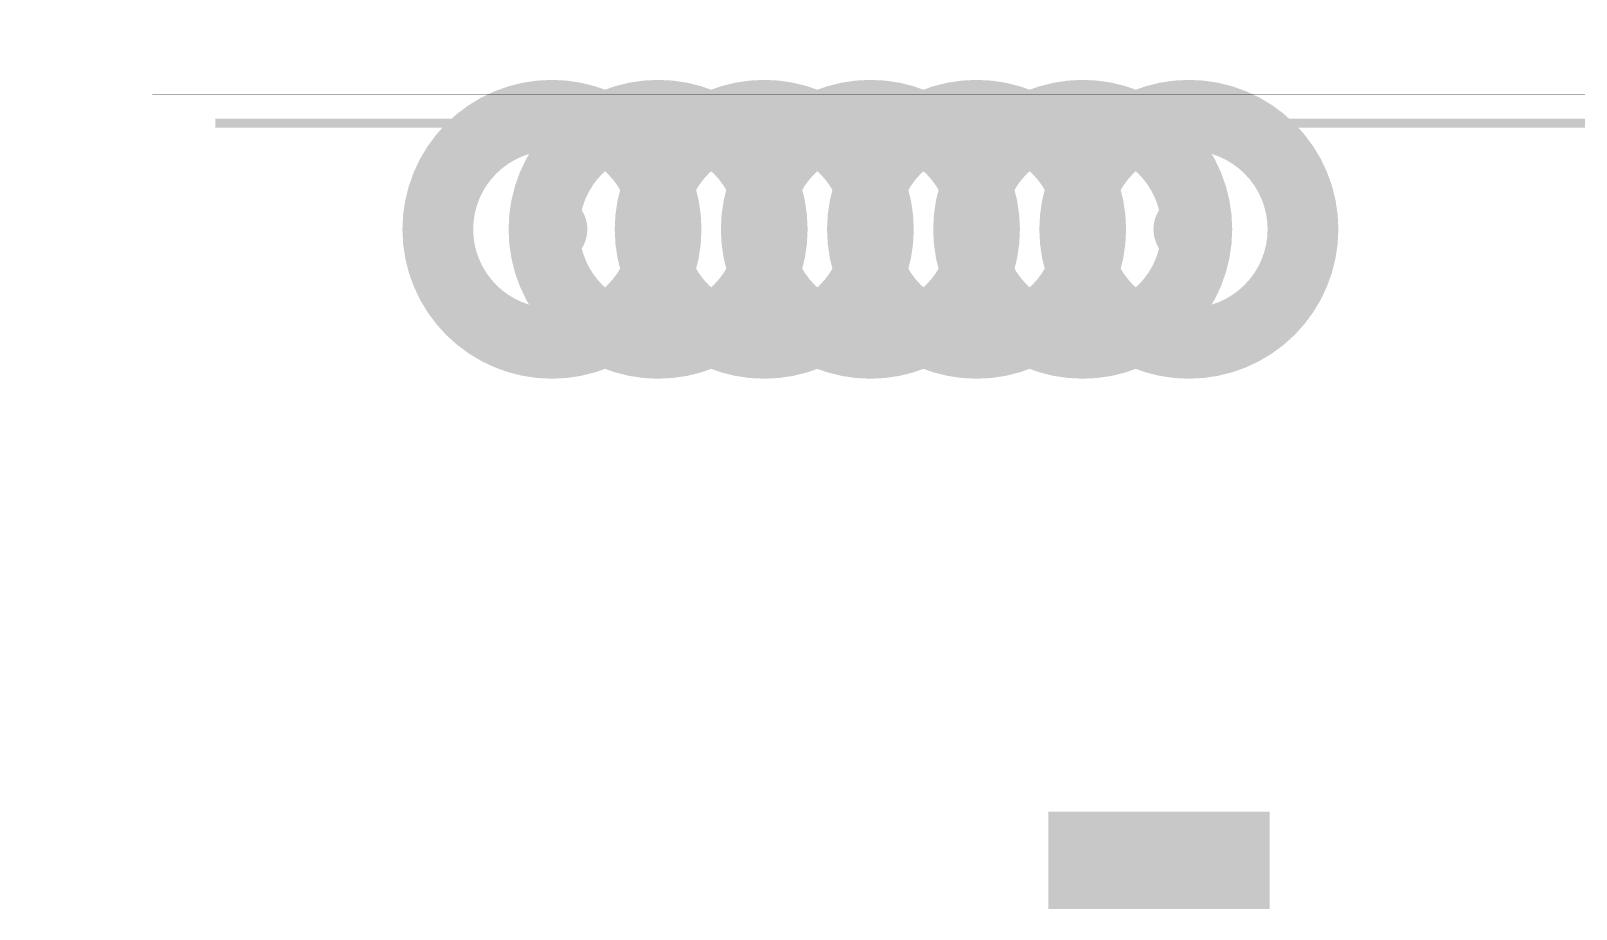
# Model space of a CAD drawing. Header units: millimetres. Extents: x -6.2 to 63.2, y -57.2 to 6.6.
# Drawn here: x -6.23 to 37.44, y -57.23 to -32.39 of the extents above; entities that cross this region are included whole.
import ezdxf

# ---------------------------------------------------------------- set-up
doc = ezdxf.new("R2010")
doc.units = ezdxf.units.MM
doc.header["$MEASUREMENT"] = 0
for name, color, linetype, true_color in [('3D-Shell-Outline-Layer', 7, 'Continuous', 0x66ff99), ('Bottom-Layer', 7, 'Continuous', 0x0000ff), ('Top-Layer', 7, 'Continuous', 0xff0000)]:
    doc.layers.add(name, color=color, linetype=linetype, true_color=true_color)

msp = doc.modelspace()

# ---------------------------------------------------------------- hatches: boundary and pattern name
at = {"layer": '3D-Shell-Outline-Layer'}
for points in [[(7.5, -38, 1), (9.5, -38, 1)], [(10.5, -38, 1), (12.5, -38, 1)], [(13.5, -38, 1), (15.5, -38, 1)], [(16.5, -38, 1), (18.5, -38, 1)], [(19.5, -38, 1), (21.5, -38, 1)], [(22.5, -38, 1), (24.5, -38, 1)], [(25.5, -38, 1), (27.5, -38, 1)], [(22.654, -57.1), (22.654, -54.6), (28.654, -54.6), (28.654, -57.1)]]:
    msp.add_hatch(color=256, dxfattribs=at).paths.add_polyline_path(points)

# ---------------------------------------------------------------- linework, layer by layer
at = {"layer": '3D-Shell-Outline-Layer', "const_width": 6.452}
for points in [[(7.5, -38, 1), (9.5, -38, 1)], [(10.5, -38, 1), (12.5, -38, 1)], [(13.5, -38, 1), (15.5, -38, 1)], [(16.5, -38, 1), (18.5, -38, 1)], [(19.5, -38, 1), (21.5, -38, 1)], [(22.5, -38, 1), (24.5, -38, 1)], [(25.5, -38, 1), (27.5, -38, 1)]]:
    msp.add_lwpolyline(points, format="xyb", close=True, dxfattribs=at)
at = {"layer": '3D-Shell-Outline-Layer', "const_width": 0.254}
msp.add_lwpolyline([(-1.016, -35), (53.086, -35)], dxfattribs=at)
msp.add_lwpolyline([(22.654, -57.1), (22.654, -54.6), (28.654, -54.6), (28.654, -57.1)], close=True, dxfattribs=at)
at = {"layer": 'Bottom-Layer', "const_width": 0.00508}
msp.add_lwpolyline([(-6.223, -36.83), (-6.223, 6.604), (42.418, 6.604), (42.418, -36.83)], close=True, dxfattribs=at)
at = {"layer": 'Top-Layer', "const_width": 0.00508}
msp.add_lwpolyline([(-2.794, -34.18), (-2.794, 4.699), (39.18, 4.699), (39.18, -34.18)], close=True, dxfattribs=at)

doc.saveas('drawing.dxf')
